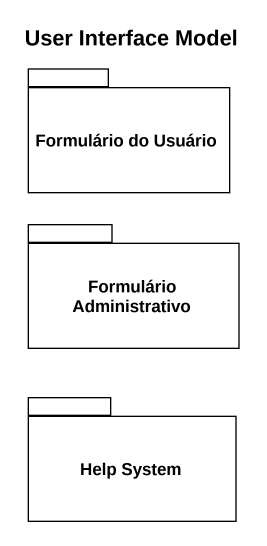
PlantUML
@startuml
title User Interface Model
package "Formulário do Usuário" as Formulário_do_Usuário {
}
package "Formulário Administrativo" as Formulário_Administrativo {
}
package "Help System" as Help_System {
}
@enduml
